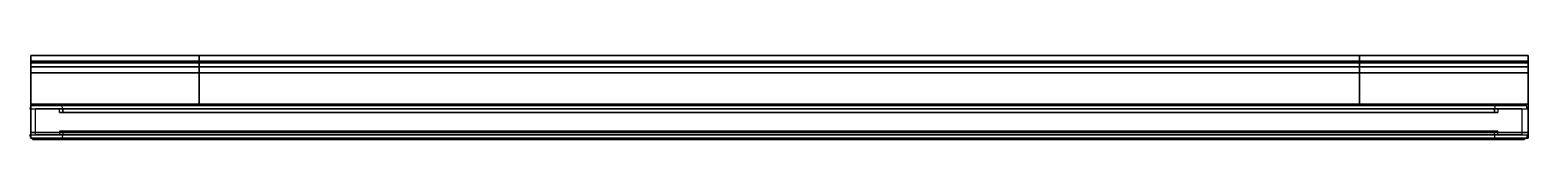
# Model space of a CAD drawing. Extents: x 0 to 400, y -22 to 0.
import ezdxf

# ---------------------------------------------------------------- set-up
doc = ezdxf.new("R2010")
doc.units = 0
doc.header["$MEASUREMENT"] = 0
doc.layers.add('ACESSORIO', color=1, linetype='Continuous')

msp = doc.modelspace()

# ---------------------------------------------------------------- linework, layer by layer
at = {"layer": 'ACESSORIO'}
for p, q in [((0, 0), (45, 0, -45)), ((0, -13), (0, 0)), ((45, 0, -45), (0, 0)), ((0, 0), (0, 0)), ((0, 0), (0, 0)), ((0, -21), (0, 0)), ((0, 0), (0, 0)), ((0, 0), (0, 0)), ((0, 0), (0, 0)), ((0, 0, 35), (0, 0)), ((0, 0, 35), (0, -22, 35)), ((0, 0, 35), (0, 0, 35)), ((0, 0, 35), (0, 0, 35)), ((0, 0), (0, 0, 35)), ((0, 0), (0, -9)), ((45, 0, -45), (45, -13, -45)), ((355, 0, -45), (45, 0, -45)), ((45, 0, -45), (45, -13, -45)), ((355, 0, -45), (45, 0, -45)), ((355, 0, -45), (355, -13, -45)), ((400, 0), (355, 0, -45)), ((355, -13, -45), (355, 0, -45)), ((355, 0, -45), (355, 0, -45)), ((355, 0, -45), (355, 0, -45)), ((400, 0), (355, 0, -45)), ((0, -1.89, 9.94), (0, -1.5, 11.87)), ((0, -1.5, 11.87), (0, -1.89, 9.94)), ((0, -1.5, 11.87), (0, -1.5, 33.5)), ((0, -1.5, 33.5), (0, -1.5, 33.5)), ((0, -1.5, 33.5), (0, -1.5, 33.5)), ((0, -20.5, 33.5), (0, -1.5, 33.5)), ((0, -1.5, 33.5), (0, -1.5, 11.87)), ((0, -1.5, 33.5), (0, -20.5, 33.5)), ((0, -2.98, 8.31), (0, -1.89, 9.94)), ((0, -1.89, 9.94), (0, -2.98, 8.31)), ((0, -1.89, 9.94), (0, -1.89, 9.94)), ((0, -4.62, 7.23), (0, -2.98, 8.31)), ((0, -2.98, 8.31), (0, -4.62, 7.23)), ((0, -2.98, 8.31), (0, -2.98, 8.31)), ((400, -13), (400, 0)), ((400, -21), (400, 0)), ((400, 0), (400, 0)), ((400, 0), (400, 0)), ((400, 0), (400, 0)), ((400, 0, 35), (400, 0)), ((400, 0, 35), (400, -22, 35)), ((400, 0, 35), (400, -22, 35)), ((400, 0, 35), (400, 0)), ((400, 0), (400, 0)), ((400, 0), (400, 0)), ((400, -9), (400, 0)), ((400, -1.5, 11.87), (400, -1.5, 11.87)), ((400, -1.5, 11.87), (400, -1.89, 9.94)), ((400, -1.5, 11.87), (400, -1.89, 9.94)), ((400, -1.5, 11.87), (400, -1.5, 33.5)), ((400, -1.5, 33.5), (400, -1.5, 33.5)), ((400, -1.5, 33.5), (400, -1.5, 33.5)), ((400, -20.5, 33.5), (400, -1.5, 33.5)), ((400, -1.5, 11.87), (400, -1.5, 33.5)), ((400, -1.5, 33.5), (400, -1.5, 33.5)), ((400, -1.5, 33.5), (400, -1.5, 33.5)), ((400, -20.5, 33.5), (400, -1.5, 33.5)), ((400, -1.89, 9.94), (400, -1.89, 9.94)), ((400, -1.89, 9.94), (400, -1.89, 9.94)), ((400, -1.89, 9.94), (400, -2.98, 8.31)), ((400, -1.89, 9.94), (400, -2.98, 8.31)), ((400, -1.89, 9.94), (400, -1.89, 9.94)), ((400, -2.98, 8.31), (400, -2.98, 8.31)), ((400, -2.98, 8.31), (400, -2.98, 8.31)), ((400, -2.98, 8.31), (400, -4.62, 7.23)), ((400, -2.98, 8.31), (400, -4.62, 7.23)), ((400, -2.98, 8.31), (400, -2.98, 8.31)), ((0, -4.62, 7.23), (0, -22, 1)), ((0, -4.62, 7.23), (0, -22, 1)), ((400, -4.62, 7.23), (400, -4.62, 7.23)), ((400, -4.62, 7.23), (400, -22, 1)), ((400, -22, 1), (400, -4.62, 7.23)), ((0, -9), (0, -9)), ((0, -9), (0, -9)), ((0, -21), (0, -11)), ((0, -11), (0, -11)), ((0, -11), (0, -11)), ((400, -11), (400, -21)), ((45, -13, -45), (0, -13)), ((0, -13), (45, -13, -45)), ((7.75, -12.98, -6.75), (7.75, -12.98, -6.75)), ((7.75, -12.98, -6.75), (7.75, -12.98, -6.75)), ((7.75, -12.98, -6.75), (7.75, -12.98, -6.75)), ((7.75, -12.98, -6.75), (7.75, -12.98, -6.75)), ((7.75, -12.98, -6.75), (7.75, -12.98, -6.75)), ((7.75, -12.98, -6.75), (7.75, -12.98, -6.75)), ((45, -13, -45), (45, -13, -45)), ((45, -13, -45), (45, -13, -45)), ((45, -13, -45), (45, -13, -45)), ((45, -13, -45), (355, -13, -45)), ((45, -13, -45), (45, -13, -45)), ((45, -13, -45), (355, -13, -45)), ((355, -13, -45), (355, -13, -45)), ((355, -13, -45), (400, -13)), ((355, -13, -45), (355, -13, -45)), ((355, -13, -45), (400, -13)), ((0, -20.5, 33.5), (0, -20.5, 25)), ((0, -20.5, 25), (0, -20.5, 25)), ((0, -20.5, 25), (0, -22, 25)), ((0, -20.5, 25), (0, -20.5, 25)), ((0, -20.5, 33.5), (0, -20.5, 33.5)), ((0, -20.5, 33.5), (0, -20.5, 33.5)), ((0, -20.5, 25), (0, -20.5, 33.5)), ((0, -20.5, 25), (0, -22, 25)), ((0, -21), (0, -21)), ((0, -21), (0, -21)), ((0, -21), (0, -22)), ((0, -22, 35), (0, -22, 35)), ((0, -22, 35), (0, -22, 35)), ((0, -22, 25), (0, -22, 35)), ((0, -22, 25), (0, -22, 25)), ((0, -22, 25), (0, -22, 25)), ((0, -22, 35), (0, -22, 25)), ((400, -20.5, 33.5), (400, -20.5, 25)), ((400, -20.5, 25), (400, -20.5, 25)), ((400, -20.5, 25), (400, -22, 25)), ((400, -20.5, 25), (400, -20.5, 25)), ((400, -20.5, 33.5), (400, -20.5, 25)), ((400, -20.5, 25), (400, -20.5, 25)), ((400, -20.5, 25), (400, -20.5, 25)), ((400, -22, 25), (400, -20.5, 25)), ((400, -21), (400, -22)), ((400, -22, 35), (400, -22, 35)), ((400, -22, 35), (400, -22, 35)), ((400, -22, 25), (400, -22, 35)), ((400, -22, 25), (400, -22, 35)), ((400, -22, 35), (400, -22, 35)), ((400, -22, 35), (400, -22, 35))]:
    msp.add_line(p, q, dxfattribs=at)
at = {"layer": 'ACESSORIO', "linetype": 'ByBlock'}
for p, q in [((0, -22, 1), (0, -22)), ((400, -22, 1), (400, -22))]:
    msp.add_line(p, q, dxfattribs=at)
for points in [[(0, 0, 35), (0, -22, 35), (400, -22, 35), (400, 0, 35)], [(0, 0, 35), (0, -1.5, 33.5), (0, -20.5, 33.5), (0, -22, 35)], [(0, 0, 35), (400, 0, 35), (400, 0), (0, 0)], [(400, 0), (400, -22), (0, -22), (0, 0)], [(355, 0, -45), (400, 0), (0, 0), (45, 0, -45)], [(0, -13), (45, -13, -45), (45, 0, -45), (0, 0)], [(0, 0, 35), (0, 0), (0, -1.5, 11.87), (0, -1.5, 33.5)], [(0, -4.62, 7.23), (0, 0), (0, -22), (0, -22, 1)], [(0, -1.5, 11.87), (0, 0), (0, -1.89, 9.94), (0, -1.69, 10.91)], [(0, -1.89, 9.94), (0, 0), (0, -2.98, 8.31), (0, -2.43, 9.13)], [(0, -2.98, 8.31), (0, 0), (0, -4.62, 7.23), (0, -3.8, 7.77)], [(355, 0, -45), (45, 0, -45), (45, -13, -45), (355, -13, -45)], [(400, 0), (400, -13), (355, -13, -45), (355, 0, -45)], [(400, -1.5, 33.5), (400, -20.5, 33.5), (0, -20.5, 33.5), (0, -1.5, 33.5)], [(400, -1.5, 33.5), (400, -1.5, 11.87), (0, -1.5, 11.87), (0, -1.5, 33.5)], [(0, -1.5, 11.87), (0, -1.89, 9.94), (400, -1.89, 9.94), (400, -1.5, 11.87)], [(400, -2.98, 8.31), (400, -1.89, 9.94), (0, -1.89, 9.94), (0, -2.98, 8.31)], [(0, -2.98, 8.31), (0, -4.62, 7.23), (400, -4.62, 7.23), (400, -2.98, 8.31)], [(400, -20.5, 33.5), (400, -1.5, 33.5), (400, 0, 35), (400, -22, 35)], [(400, -1.5, 33.5), (400, -1.5, 11.87), (400, 0), (400, 0, 35)], [(400, -22, 1), (400, -22), (400, 0), (400, -4.62, 7.23)], [(400, -1.5, 11.87), (400, -1.89, 9.94), (400, 0), (400, -0.75, 5.93)], [(400, -2.98, 8.31), (400, 0), (400, -1.89, 9.94), (400, -2.43, 9.13)], [(400, -4.62, 7.23), (400, 0), (400, -2.98, 8.31), (400, -3.8, 7.77)], [(0, -4.62, 7.23), (0, -22, 1), (400, -22, 1), (400, -4.62, 7.23)], [(0, -13), (45, -13, -45), (355, -13, -45), (400, -13)], [(0, -20.5, 25), (0, -22, 25), (400, -22, 25), (400, -20.5, 25)], [(400, -20.5, 25), (400, -20.5, 33.5), (0, -20.5, 33.5), (0, -20.5, 25)], [(0, -20.5, 33.5), (0, -20.5, 25), (0, -22, 25), (0, -22, 35)], [(0, -22, 25), (400, -22, 25), (400, -22, 35), (0, -22, 35)], [(400, -22), (400, -22, 1), (0, -22, 1), (0, -22)], [(400, -20.5, 25), (400, -20.5, 33.5), (400, -22, 35), (400, -22, 25)]]:
    msp.add_3dface(points, dxfattribs=at)
at = {"layer": 'ACESSORIO'}
for points in [[(398.3, -14.16, -1.28), (391.9, -14.16, -7.68), (7.68, -14.16, -7.68), (1.28, -14.16, -1.28)], [(398.3, -14.16, -1.28), (398.3, -21.18, -1.28), (1.28, -21.18, -1.28), (1.28, -14.16, -1.28)], [(391.9, -14.16, -7.68), (391.9, -15.16, -7.68), (7.68, -15.16, -7.68), (7.68, -14.16, -7.68)], [(8.53, -15.16, -8.53), (7.68, -15.16, -7.68), (391.9, -15.16, -7.68), (391.05, -15.16, -8.53)], [(391.05, -15.16, -8.53), (391.05, -14.16, -8.53), (8.53, -14.16, -8.53), (8.53, -15.16, -8.53)], [(7.68, -21.18, -7.68), (1.28, -21.18, -1.28), (398.3, -21.18, -1.28), (391.9, -21.18, -7.68)], [(391.9, -21.18, -7.68), (391.9, -20.18, -7.68), (7.68, -20.18, -7.68), (7.68, -21.18, -7.68)], [(8.53, -20.18, -8.53), (7.68, -20.18, -7.68), (391.9, -20.18, -7.68), (391.05, -20.18, -8.53)]]:
    msp.add_3dface(points, dxfattribs=at)

# ---------------------------------------------------------------- meshes
mesh = msp.add_polymesh((2, 7), dxfattribs=at)
for k, corner in enumerate([(399.79, -14.16, 0.21), (399.58, -13.34), (399.01, -12.98, -0.57), (391.83, -12.98, -7.75), (391.26, -13.33, -8.32), (391.05, -14.16, -8.53), (391.05, -15.16, -8.53), (-0.21, -14.16, 0.21), (0, -13.34), (0.57, -12.98, -0.57), (7.75, -12.98, -7.75), (8.32, -13.33, -8.32), (8.53, -14.16, -8.53), (8.53, -15.16, -8.53)]):
    mesh.set_mesh_vertex(divmod(k, 7), corner)
mesh = msp.add_polymesh((2, 7), dxfattribs=at)
for k, corner in enumerate([(399.79, -21.18, 0.21), (399.58, -22), (399.01, -22.36, -0.57), (391.83, -22.36, -7.75), (391.26, -22.01, -8.32), (391.05, -21.18, -8.53), (391.05, -20.18, -8.53), (-0.21, -21.18, 0.21), (0, -22), (0.57, -22.36, -0.57), (7.75, -22.36, -7.75), (8.32, -22.01, -8.32), (8.53, -21.18, -8.53), (8.53, -20.18, -8.53)]):
    mesh.set_mesh_vertex(divmod(k, 7), corner)

doc.saveas('drawing.dxf')
